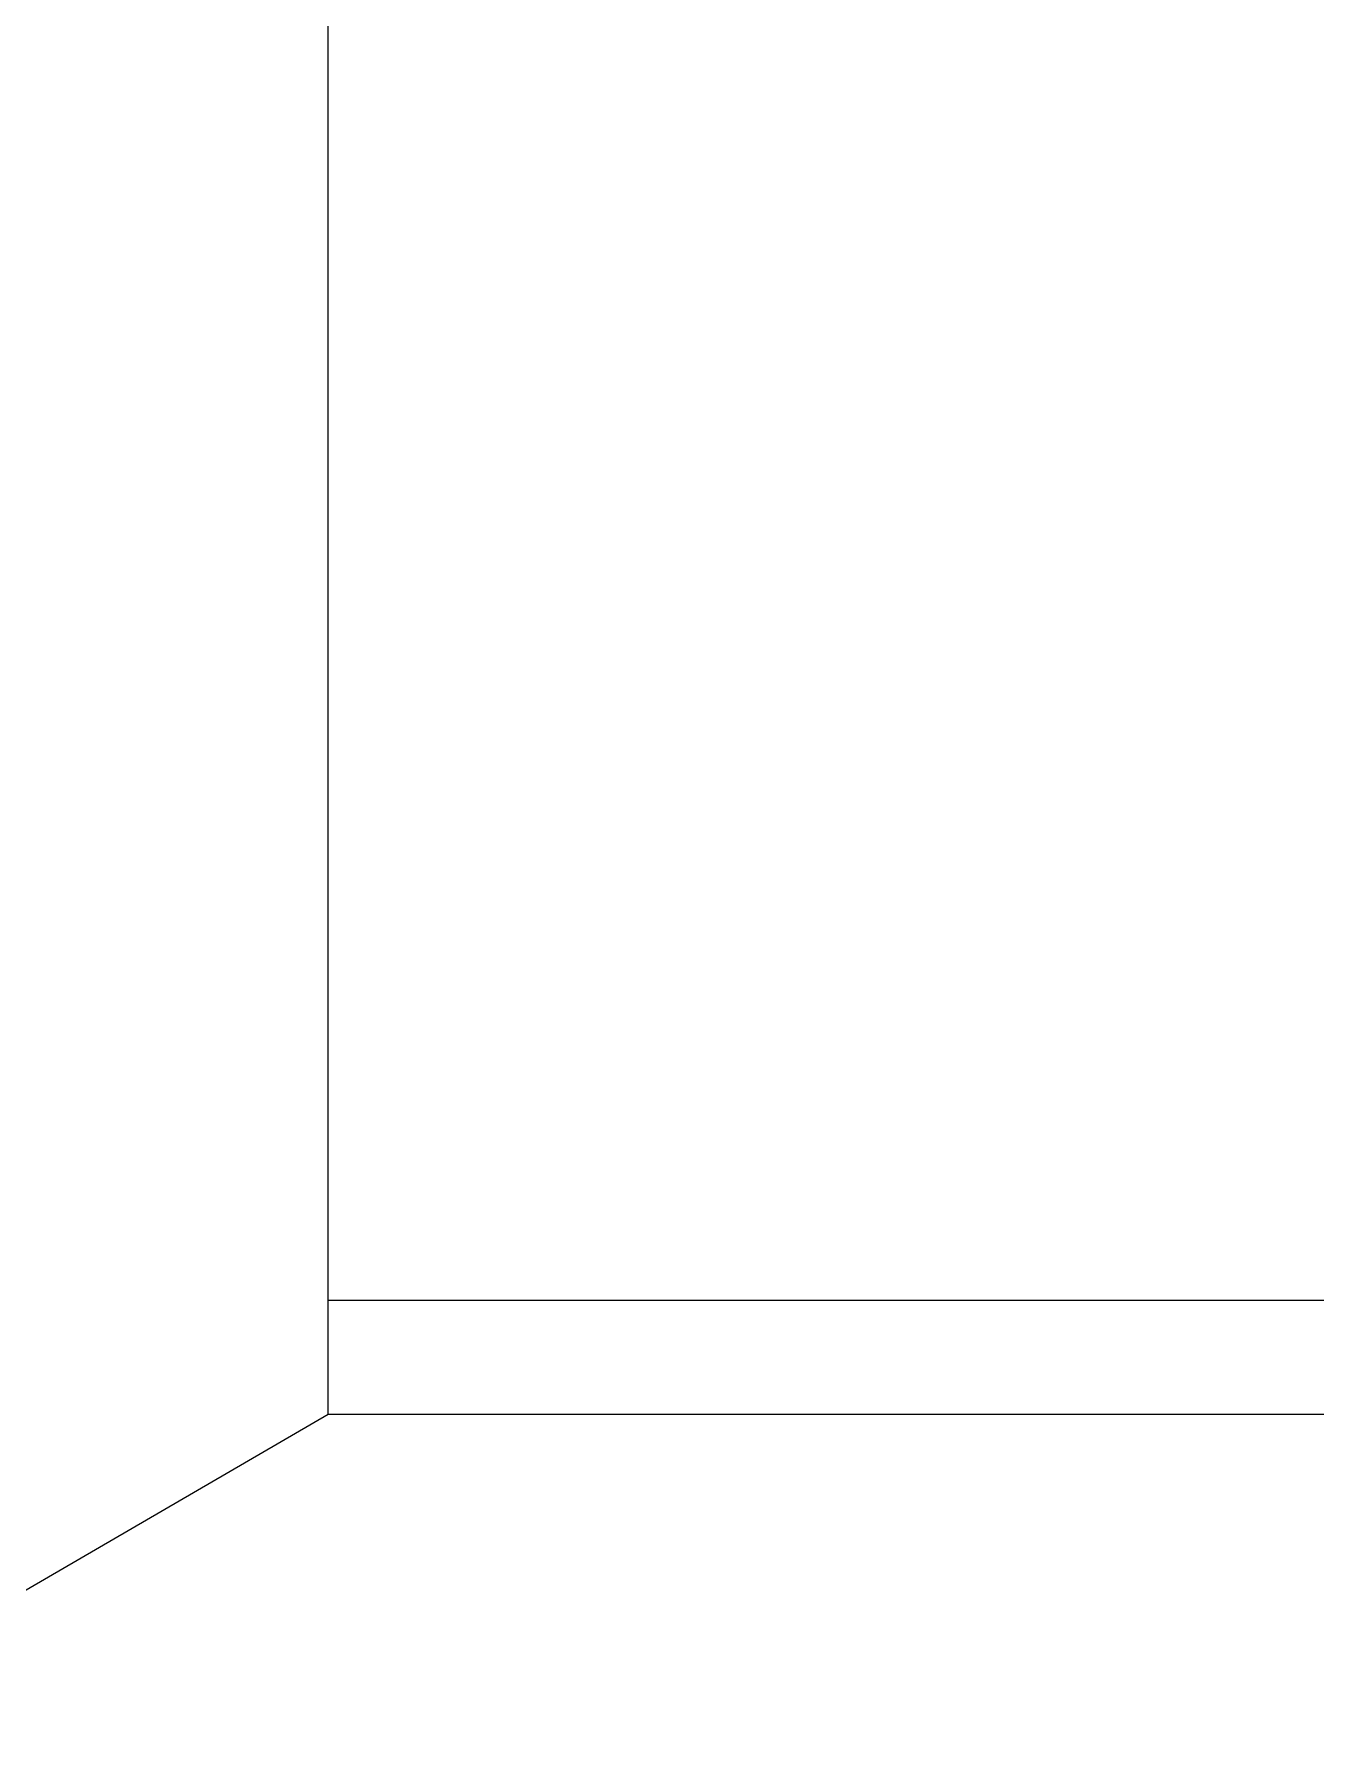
# Model space of a CAD drawing. Header units: millimetres. Extents: x 441156 to 441876, y 4514765 to 4515211.
# Drawn here: x 441308.2505 to 441308.3068, y 4514932.3754 to 4514932.4511 of the extents above; entities that cross this region are included whole.
import ezdxf

# ---------------------------------------------------------------- set-up
doc = ezdxf.new("R2010")
doc.units = ezdxf.units.MM
doc.layers.add('Instalaciones_ventilación_extracción', color=86, linetype='Continuous', lineweight=25)

msp = doc.modelspace()

# ---------------------------------------------------------------- linework, layer by layer
at = {"layer": 'Instalaciones_ventilación_extracción'}
for p, q in [((441308.2634434039, 4514932.390443526, 5.197944820088271e-06), (441308.2634434039, 4514932.470443526, 5.197944820088271e-06)), ((441308.3124434045, 4514932.395443526, 5.197944820088271e-06), (441308.2634434039, 4514932.395443526, 5.197944820088271e-06)), ((441308.2376126545, 4514932.375443527, 5.197944820088271e-06), (441308.2634434039, 4514932.390443526, 5.197944820088271e-06)), ((441308.2634434039, 4514932.390443526, 5.197944820088271e-06), (441308.3124434045, 4514932.390443526, 5.197944820088271e-06))]:
    msp.add_line(p, q, dxfattribs=at)

doc.saveas('drawing.dxf')
